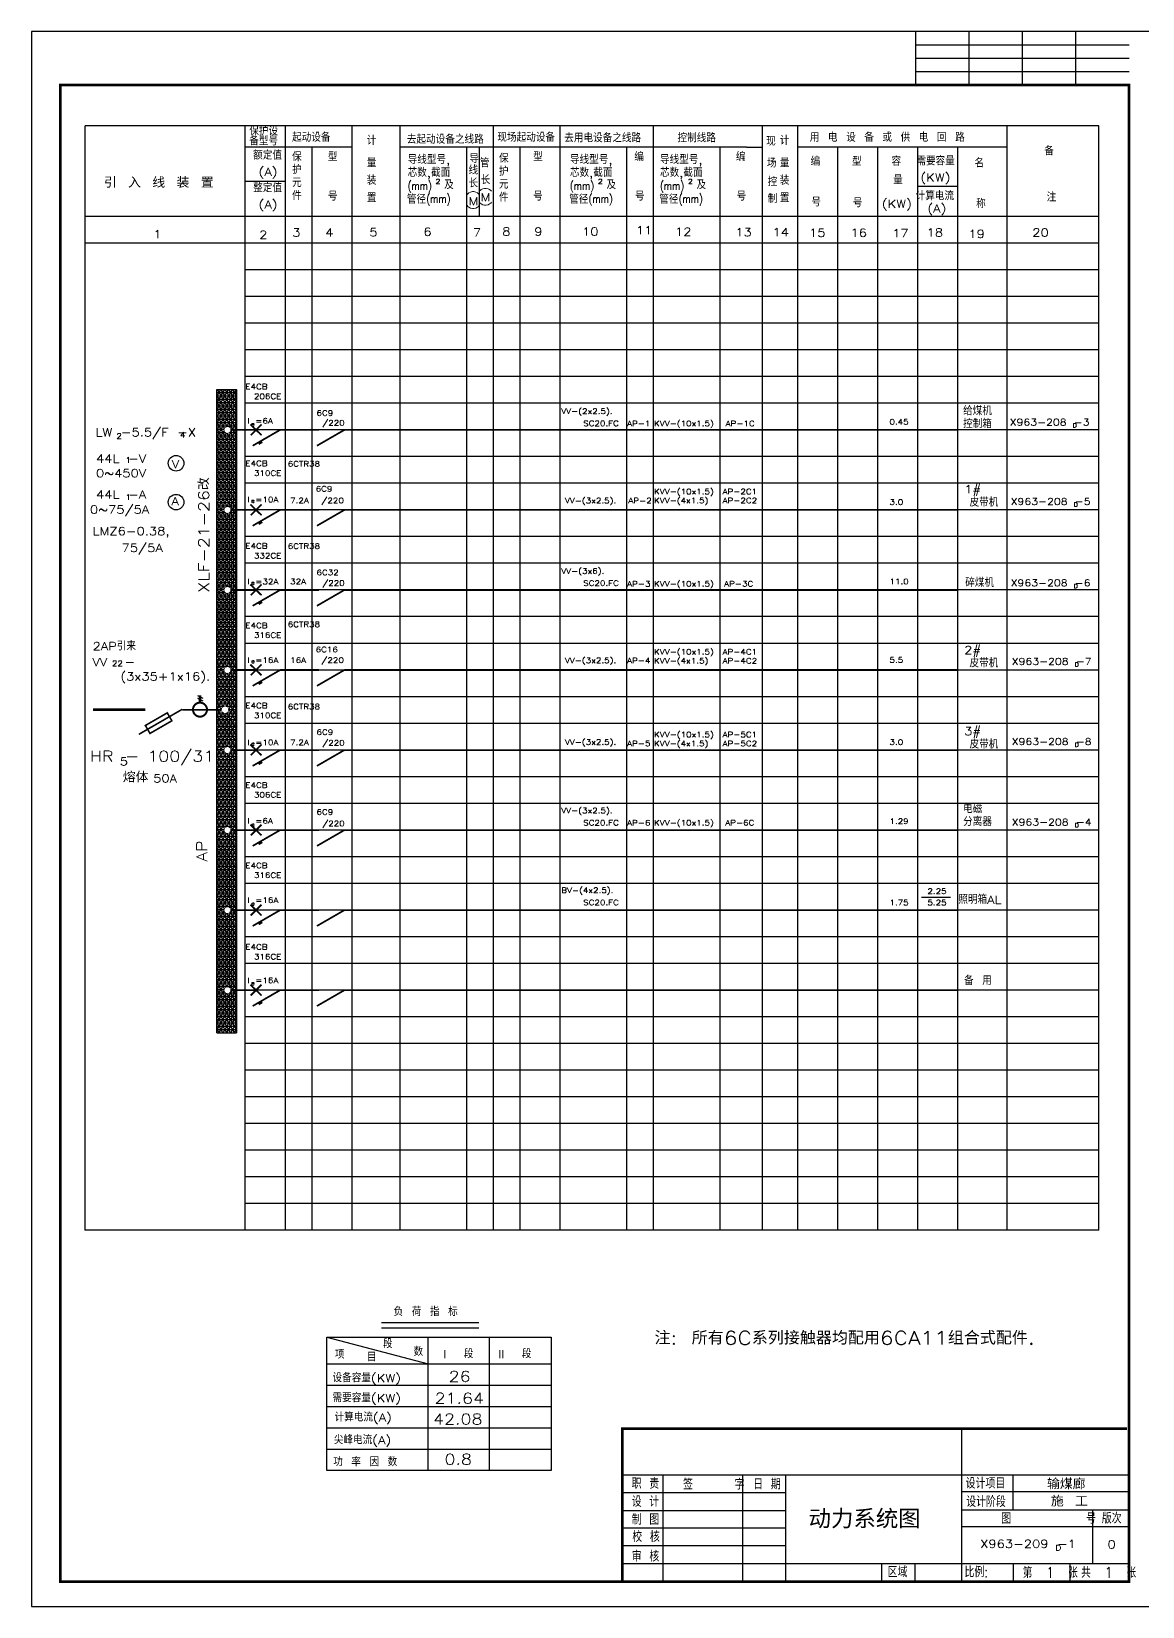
# Model space of a CAD drawing. Extents: x 385 to 3225, y -5 to 1635.
# Drawn here: x 435 to 851, y -5 to 585 of the extents above; entities that cross this region are included whole.
import ezdxf

# ---------------------------------------------------------------- set-up
doc = ezdxf.new("R2010")
doc.units = 0
doc.header["$LTSCALE"] = 30
doc.header["$MEASUREMENT"] = 0
doc.linetypes.add('CENTER', pattern=[2, 1.25, -0.25, 0.25, -0.25])
doc.layers.get('0').update_dxf_attribs({"linetype": 'CONTINUOUS'})
for name, color, linetype in [('02', 3, 'CENTER'), ('HZ', 3, 'CONTINUOUS'), ('PDIM', 3, 'CONTINUOUS')]:
    doc.layers.add(name, color=color, linetype=linetype)
doc.styles.add('HZ', font='txt', dxfattribs={"bigfont": 'hztxt'})

# ---------------------------------------------------------------- blocks, each defined once
blk = doc.blocks.new('H')
for p, q in [((-0.96, 5.37), (1.04, 4.37)), ((-0.96, 4.37), (1.04, 3.37))]:
    blk.add_line(p, q)
at = {"const_width": 0.75}
blk.add_lwpolyline([(-2.63, 0.07, 1), (2.62, 0.07, 1)], format="xyb", close=True, dxfattribs=at)
at = {"const_width": 1}
blk.add_lwpolyline([(0, 2.99), (0, 5.38)], dxfattribs=at)

msp = doc.modelspace()

# ---------------------------------------------------------------- hatches: boundary and pattern name
h = msp.add_hatch()
h.set_pattern_fill('NET3', color=256, scale=10, style=0)
h.set_pattern_definition([(0, (335, -12.5), (0, 1.25), []), (60, (335, -12.5), (-1.0825318, 0.625), []), (120, (335, -12.5), (-1.0825318, -0.625), [])])
edge = h.paths.add_edge_path(flags=16)
edge.add_arc((508.43, 436), 1.24, 180, 360)
edge.add_arc((508.43, 436), 1.24, 0, 180)
edge = h.paths.add_edge_path(flags=16)
edge.add_arc((508.43, 406), 1.24, 180, 360)
edge.add_arc((508.43, 406), 1.24, 0, 180)
edge = h.paths.add_edge_path(flags=16)
edge.add_arc((508.43, 376), 1.24, 180, 360)
edge.add_arc((508.43, 376), 1.24, 0, 180)
edge = h.paths.add_edge_path(flags=16)
edge.add_arc((508.43, 346), 1.24, 180, 360)
edge.add_arc((508.43, 346), 1.24, 0, 180)
edge = h.paths.add_edge_path(flags=16)
edge.add_arc((508.43, 316), 1.24, 180, 360)
edge.add_arc((508.43, 316), 1.24, 0, 180)
edge = h.paths.add_edge_path(flags=16)
edge.add_arc((508.43, 286), 1.24, 180, 360)
edge.add_arc((508.43, 286), 1.24, 0, 180)
edge = h.paths.add_edge_path(flags=16)
edge.add_arc((508.43, 256), 1.24, 180, 360)
edge.add_arc((508.43, 256), 1.24, 0, 180)
edge = h.paths.add_edge_path(flags=16)
edge.add_arc((507.53, 331.16), 1.38, 180, 360)
edge.add_arc((507.53, 331.16), 1.38, 0, 180)
edge = h.paths.add_edge_path(flags=16)
edge.add_arc((508.43, 226), 1.24, 180, 360)
edge.add_arc((508.43, 226), 1.24, 0, 180)
h.paths.add_polyline_path([(504.43, 210.05), (511.8, 210.05), (511.8, 451.16), (504.43, 451.16)])

# ---------------------------------------------------------------- linework, layer by layer
for p, q in [((855, 585.33), (435, 585.33)), ((435, 585.33), (435, -5)), ((766.34, 565.33), (766.34, 585.33)), ((786.34, 565.33), (786.34, 585.33)), ((806.34, 565.33), (806.34, 585.33)), ((826.34, 565.33), (826.34, 585.33)), ((766.34, 580.33), (846.34, 580.33)), ((766.34, 575.33), (846.34, 575.33)), ((766.34, 570.33), (846.34, 570.33)), ((846.34, 545.33), (846.34, 565.33)), ((504.43, 210.05), (504.43, 451.16)), ((504.43, 451.16), (511.8, 451.16)), ((511.8, 451.16), (511.8, 210.05)), ((768.54, 260.85), (779.34, 260.85)), ((504.43, 210.05), (511.8, 210.05)), ((656.83, 44.31), (845.89, 44.31)), ((435, -5), (855, -5))]:
    msp.add_line(p, q)
at = {"const_width": 1}
msp.add_lwpolyline([(445.77, 4.33), (445.77, 565.33), (846.34, 565.33), (846.34, 4.33)], close=True, dxfattribs=at)
for points, const_width in [([(507.19, 436, 1), (509.67, 436, 1)], 0.225), ([(507.19, 406, 1), (509.67, 406, 1)], 0.225), ([(507.19, 376, 1), (509.67, 376, 1)], 0.225), ([(507.19, 346, 1), (509.67, 346, 1)], 0.225), ([(506.15, 331.16, 1), (508.9, 331.16, 1)], 0.25), ([(507.19, 316, 1), (509.67, 316, 1)], 0.225), ([(507.19, 286, 1), (509.67, 286, 1)], 0.225), ([(507.19, 256, 1), (509.67, 256, 1)], 0.225), ([(507.19, 226, 1), (509.67, 226, 1)], 0.225)]:
    msp.add_lwpolyline(points, format="xyb", close=True, dxfattribs=dict(const_width=const_width))
for points, const_width in [([(517.02, 438.05), (521.21, 434.01)], 0.65), ([(521.21, 438.07), (517.16, 434.02)], 0.65), ([(509.67, 436), (519.15, 436)], 0.65), ([(517.88, 430.06), (528.17, 436)], 0.65), ([(520.15, 430.66), (521.49, 431.43)], 0.65), ([(528.17, 436), (542.8, 436)], 0.65), ([(541.96, 430.06), (552.25, 436)], 0.65), ([(552.25, 436), (782.31, 436)], 0.65), ([(517.02, 408.05), (521.21, 404.01)], 0.65), ([(521.21, 408.07), (517.16, 404.02)], 0.65), ([(509.67, 406), (519.15, 406)], 0.65), ([(517.88, 400.06), (528.17, 406)], 0.65), ([(520.15, 400.66), (521.49, 401.43)], 0.65), ([(528.17, 406), (542.8, 406)], 0.65), ([(541.96, 400.06), (552.25, 406)], 0.65), ([(552.25, 406), (782.31, 406)], 0.65), ([(517.02, 378.05), (521.21, 374.01)], 0.65), ([(521.21, 378.07), (517.16, 374.02)], 0.65), ([(509.67, 376), (519.15, 376)], 0.65), ([(517.88, 370.06), (528.17, 376)], 0.65), ([(528.17, 376), (542.8, 376)], 0.65), ([(541.96, 370.06), (552.25, 376)], 0.65), ([(552.25, 376), (782.31, 376)], 0.65), ([(520.15, 370.66), (521.49, 371.43)], 0.65), ([(517.02, 348.05), (521.21, 344.01)], 0.65), ([(521.21, 348.07), (517.16, 344.02)], 0.65), ([(509.67, 346), (519.15, 346)], 0.65), ([(517.88, 340.06), (528.17, 346)], 0.65), ([(528.17, 346), (542.8, 346)], 0.65), ([(541.96, 340.06), (552.25, 346)], 0.65), ([(552.25, 346), (782.31, 346)], 0.65), ([(520.15, 340.66), (521.49, 341.43)], 0.65), ([(477.63, 331.17), (458.09, 331.17)], 1), ([(475.23, 321.9), (491.48, 331.28)], 0.6), ([(506.18, 331.11), (491.53, 331.11)], 0.6), ([(477.73, 325.14), (479.4, 322.24), (487.6, 326.97), (485.88, 329.95), (477.39, 325.05)], 0.6), ([(509.67, 316), (519.15, 316)], 0.65), ([(517.02, 318.05), (521.21, 314.01)], 0.65), ([(521.21, 318.07), (517.16, 314.02)], 0.65), ([(517.88, 310.06), (528.17, 316)], 0.65), ([(528.17, 316), (542.8, 316)], 0.65), ([(541.96, 310.06), (552.25, 316)], 0.65), ([(552.25, 316), (782.31, 316)], 0.65), ([(520.15, 310.66), (521.49, 311.43)], 0.65), ([(509.67, 286), (519.15, 286)], 0.65), ([(517.02, 288.05), (521.21, 284.01)], 0.65), ([(521.21, 288.07), (517.16, 284.02)], 0.65), ([(517.88, 280.06), (528.17, 286)], 0.65), ([(528.17, 286), (542.8, 286)], 0.65), ([(541.96, 280.06), (552.25, 286)], 0.65), ([(552.25, 286), (782.31, 286)], 0.65), ([(520.15, 280.66), (521.49, 281.43)], 0.65), ([(509.67, 256), (519.15, 256)], 0.65), ([(517.02, 258.05), (521.21, 254.01)], 0.65), ([(521.21, 258.07), (517.16, 254.02)], 0.65), ([(517.88, 250.06), (528.17, 256)], 0.65), ([(528.17, 256), (542.8, 256)], 0.65), ([(541.96, 250.06), (552.25, 256)], 0.65), ([(552.25, 256), (782.31, 256)], 0.65), ([(520.15, 250.66), (521.49, 251.43)], 0.65), ([(509.67, 226), (519.15, 226)], 0.65), ([(517.02, 228.05), (521.21, 224.01)], 0.65), ([(521.21, 228.07), (517.16, 224.02)], 0.65), ([(517.88, 220.06), (528.17, 226)], 0.65), ([(528.17, 226), (542.8, 226)], 0.65), ([(541.96, 220.06), (552.25, 226)], 0.65), ([(552.25, 226), (782.31, 226)], 0.65), ([(520.15, 220.66), (521.49, 221.43)], 0.65), ([(845.5, 61.69), (656.45, 61.69), (656.45, 4.33)], 1)]:
    msp.add_lwpolyline(points, dxfattribs=dict(const_width=const_width))
for centre in [(489.18, 423.5), (489.18, 408.92)]:
    msp.add_circle(centre, 2.92)
at = {"layer": '02'}
msp.add_line((702.98, 542), (708.87, 542), dxfattribs=at)
at = {"layer": 'HZ', "color": 3}
for p, q in [((783.53, 61.48), (783.53, 4.33)), ((671.58, 44.31), (671.58, 4.33)), ((701.46, 44.31), (701.46, 6.23)), ((701.47, 44.31), (701.47, 4.33)), ((717.57, 44.31), (717.57, 4.33)), ((802.93, 31.24), (802.93, 44.31)), ((717.57, 37.59), (656.45, 37.59)), ((846.47, 37.96), (783.53, 37.96)), ((717.57, 30.87), (656.45, 30.87)), ((783.53, 31.24), (846.47, 31.24)), ((832.77, 11.08), (832.77, 31.24)), ((656.45, 24.52), (717.57, 24.52)), ((846.47, 24.9), (783.53, 24.9)), ((717.57, 17.8), (656.45, 17.8)), ((656.45, 11.08), (846.47, 11.08)), ((753.69, 4.33), (753.69, 11.08)), ((766, 11.08), (766, 4.33)), ((802.93, 11.08), (802.93, 4.33)), ((824.19, 4.33), (824.19, 11.08))]:
    msp.add_line(p, q, dxfattribs=at)
at = {"layer": 'PDIM', "color": 1}
for p, q in [((455, 550), (455, 136)), ((835, 136), (835, 550)), ((835, 136), (455, 136)), ((545.69, 95.96), (629.69, 95.96)), ((545.69, 45.96), (545.69, 95.96)), ((583.69, 45.96), (583.69, 95.96)), ((606.69, 45.96), (606.69, 95.96)), ((629.69, 95.96), (629.69, 45.96)), ((545.69, 85.96), (629.69, 85.96)), ((629.69, 45.96), (545.69, 45.96))]:
    msp.add_line(p, q, dxfattribs=at)
at = {"layer": 'PDIM'}
for p, q in [((515, 550), (515, 136)), ((530, 550), (530, 136)), ((555, 550), (555, 136)), ((573, 550), (573, 136)), ((608, 550), (608, 136)), ((633, 550), (633, 136)), ((668, 550), (668, 136)), ((708.86, 550), (708.86, 136)), ((722, 550), (722, 136)), ((800.5, 550), (800.5, 136)), ((555, 542), (515, 542)), ((540, 542), (540, 136)), ((703, 542), (573, 542)), ((598, 542), (598, 136)), ((602.73, 542.09), (602.73, 515.96)), ((618, 542), (618, 136)), ((658, 542), (658, 136)), ((693, 542), (693, 136)), ((800.5, 542), (722, 542)), ((737, 542), (737, 136)), ((752, 542), (752, 136)), ((767, 542), (767, 136)), ((782, 542), (782, 136)), ((515.14, 529.19), (530.02, 529.19)), ((767.1, 527.41), (782, 527.41)), ((835, 496), (515, 496)), ((835, 486), (515, 486)), ((835, 476), (515, 476)), ((835, 466), (515, 466)), ((835, 456), (515, 456)), ((835, 446), (515, 446)), ((835, 436), (515, 436)), ((835, 426), (515, 426)), ((835, 416), (515, 416)), ((835, 406), (515, 406)), ((835, 396), (515, 396)), ((835, 386), (515, 386)), ((835, 376), (515, 376)), ((835, 366), (515, 366)), ((835, 356), (515, 356)), ((835, 346), (515, 346)), ((835, 336), (515, 336)), ((835, 326), (515, 326)), ((835, 316), (515, 316)), ((835, 306), (515, 306)), ((835, 296), (515, 296)), ((835, 286), (515, 286)), ((835, 276), (515, 276)), ((835, 266), (515, 266)), ((835, 256), (515, 256)), ((835, 246), (515, 246)), ((835, 236), (515, 236)), ((835, 226), (515, 226)), ((835, 216), (515, 216)), ((835, 206), (515, 206)), ((835, 196), (515, 196)), ((835, 186), (515, 186)), ((835, 176), (515, 176)), ((835, 166), (515, 166)), ((835, 156), (515, 156)), ((835, 146), (515, 146)), ((566.19, 101.42), (602.69, 101.42)), ((545.69, 95.96), (583.69, 85.96)), ((566.19, 99.42), (602.69, 99.42)), ((545.69, 77.96), (629.69, 77.96)), ((545.69, 69.96), (629.69, 69.96)), ((545.69, 61.96), (629.69, 61.96)), ((545.69, 53.96), (629.69, 53.96))]:
    msp.add_line(p, q, dxfattribs=at)
at = {"layer": 'PDIM', "color": 1, "const_width": 0.5}
for points in [[(835, 550), (455, 550)], [(835, 516), (455, 516)], [(835, 506), (455, 506)]]:
    msp.add_lwpolyline(points, dxfattribs=at)

# ---------------------------------------------------------------- block references
at = {"layer": '02'}
msp.add_blockref('H', (498.14, 331.08), dxfattribs=at)

# ---------------------------------------------------------------- texts
at = {"style": 'HZ', "width": 1.2}
for s, height, p in [('E4CB', 2, (515.13, 451.22)), ('206CE', 2, (518.36, 447.57)), ('6C9', 2, (541.8, 441.32)), ('VV-(2x2.5).', 2, (633.52, 442)), ('给煤机', 3, (784.12, 441.56)), ('LW -5.5/F -X', 3, (458.95, 433.59)), ('I =6A', 2, (515.9, 438.38)), ('e', 1.5, (517.29, 437.44)), (' /220', 2, (541.8, 437.65)), ('SC20.FC', 2, (641.74, 437.45)), ('AP-1', 2, (658.2, 437.38)), ('KVV-(10x1.5)', 2, (668.29, 437.4)), ('AP-1C', 2, (695.11, 437.4)), ('0.45', 2, (756.53, 438.03)), ('控制箱', 3, (784.12, 436.71)), ('X963-208 -3', 2.5, (801.57, 437.64)), ('D', 1.5, (825.14, 436.96)), ('2', 2, (466.8, 432.69)), ('4', 2, (490.59, 433.14)), ('44L -V', 3, (459.17, 423.72)), ('1', 2, (470.17, 423.72)), ('0~450V', 3, (459.17, 418.28)), ('V', 3, (487.61, 421.7)), ('E4CB', 2, (515.13, 422.46)), ('310CE', 2, (518.36, 418.8)), ('6CTR38', 2, (531.01, 422.29)), ('44L -A', 3, (459.17, 410.27)), ('6C9', 2, (541.48, 412.93)), ('KVV-(10x1.5)', 2, (668.29, 411.88)), ('AP-2C1', 2, (693.97, 411.88)), ('1#', 3, (784.51, 412.24)), ('0~75/5A', 3, (456.92, 404.64)), ('1', 2, (470.17, 409.82)), ('A', 3, (487.42, 407.8)), ('I =10A', 2, (515.9, 408.88)), ('e', 1.5, (517.29, 408.72)), ('7.2A', 2, (531.93, 408.57)), (' /220', 2, (541.48, 408.57)), ('VV-(3x2.5).', 2, (634.88, 408.48)), ('AP-2', 2, (658.68, 408.48)), ('KVV-(4x1.5)', 2, (668.29, 408.52)), ('AP-2C2', 2, (693.97, 408.52)), ('3.0', 2, (756.53, 407.96)), ('皮带机', 3, (786.52, 407.29)), ('X963-208 -5', 2.5, (801.93, 407.92)), ('D', 1.5, (825.5, 407.24)), ('LMZ6-0.38, ', 3, (457.86, 396.57)), ('75/5A', 3, (468.76, 390.27)), ('E4CB', 2, (515.13, 391.5)), ('332CE', 2, (518.36, 387.84)), ('6CTR38', 2, (531.01, 391.45)), ('VV-(3x6).', 2, (633.52, 382.11)), ('I =32A', 2, (515.9, 378.14)), ('e', 1.5, (517.29, 377.98)), ('32A', 2, (531.93, 378.18)), ('6C32', 2, (541.8, 381.57)), (' /220', 2, (541.8, 377.59)), ('SC20.FC', 2, (641.74, 377.56)), ('AP-3', 2, (658.2, 377.27)), ('KVV-(10x1.5)', 2, (668.29, 377.33)), ('AP-3C', 2, (694.58, 377.33)), ('11.0', 2, (756.53, 378.18)), ('碎煤机', 3, (784.9, 377.17)), ('X963-208 -6', 2.5, (801.93, 377.41)), ('D', 1.5, (825.5, 376.74)), ('E4CB', 2, (515.13, 361.72)), ('6CTR38', 2, (531.01, 362.11)), ('2AP引来', 3, (457.86, 353.4)), ('316CE', 2, (518.36, 358.07)), ('6C16', 2, (541.48, 352.67)), ('KVV-(10x1.5)', 2, (668.29, 351.83)), ('2#', 3, (784.51, 351.98)), ('VV  -', 3, (457.86, 347.5)), ('22', 2, (465.14, 347.48)), ('I =16A', 2, (515.9, 348.7)), ('e', 1.5, (517.29, 348.55)), ('16A', 2, (531.93, 348.7)), (' /220', 2, (541.48, 348.7)), ('VV-(3x2.5).', 2, (634.88, 348.61)), ('AP-4', 2, (658.2, 348.55)), ('KVV-(4x1.5)', 2, (668.29, 348.47)), ('AP-4C1', 2, (693.97, 351.83)), ('AP-4C2', 2, (693.97, 348.47)), ('5.5', 2, (756.53, 348.76)), ('皮带机', 3, (786.52, 347.03)), ('X963-208 -7', 2.5, (802.33, 347.99)), ('D', 1.5, (825.9, 347.31)), ('   (3x35+1x16).', 3, (457.86, 342.09)), ('E4CB', 2, (515.13, 331.66)), ('6CTR38', 2, (531.01, 331.27)), ('310CE', 2, (518.36, 328)), ('3#', 3, (784.51, 321.58)), ('I =10A', 2, (515.9, 317.87)), ('7.2A', 2, (531.93, 317.87)), ('6C9', 2, (541.8, 321.7)), (' /220', 2, (541.8, 317.72)), ('VV-(3x2.5).', 2, (634.88, 318)), ('AP-5', 2, (658.2, 317.46)), ('KVV-(10x1.5)', 2, (668.29, 320.8)), ('KVV-(4x1.5)', 2, (668.29, 317.44)), ('AP-5C1', 2, (693.97, 320.8)), ('AP-5C2', 2, (693.97, 317.44)), ('3.0', 2, (756.53, 317.99)), ('皮带机', 3, (786.52, 316.63)), ('X963-208 -8', 2.5, (802.33, 317.95)), ('HR -', 4, (456.9, 311.69)), ('5', 3, (468.06, 310.27)), ('100/31', 4, (478.4, 311.7)), ('e', 1.5, (517.29, 317.72)), ('D', 1.5, (825.9, 317.27)), ('熔体', 4, (469.23, 303.89)), ('50A', 3, (480.59, 303.89)), ('E4CB', 2, (515.13, 301.86)), ('306CE', 2, (518.36, 298.21)), ('电磁', 3, (784.12, 292.41)), ('I =6A', 2, (515.9, 288.45)), ('6C9', 2, (541.8, 291.78)), (' /220', 2, (541.8, 287.49)), ('VV-(3x2.5).', 2, (633.52, 292.31)), ('SC20.FC', 2, (641.74, 287.76)), ('AP-6', 2, (658.2, 287.72)), ('KVV-(10x1.5)', 2, (668.29, 287.76)), ('AP-6C', 2, (694.99, 287.76)), ('1.29', 2, (756.53, 288.32)), ('分离器', 3, (784.12, 287.55)), ('X963-208 -4', 2.5, (802.33, 287.73)), ('e', 1.5, (517.29, 287.31)), ('D', 1.5, (825.9, 287.05)), ('E4CB', 2, (515.13, 271.74)), ('316CE', 2, (518.36, 268.08)), ('I =16A', 2, (515.9, 258.73)), ('BV-(4x2.5).', 2, (633.52, 262.44)), ('SC20.FC', 2, (641.74, 257.89)), ('1.75', 2, (756.53, 257.83)), ('2.25', 2, (770.74, 262.09)), ('5.25', 2, (770.74, 257.83)), ('照明箱AL', 3, (782.34, 258.42)), ('e', 1.5, (517.29, 257.72)), ('E4CB', 2, (515.13, 241.2)), ('316CE', 2, (518.36, 237.55)), ('I =16A', 2, (515.9, 228.68)), ('备 用', 3, (784.49, 228.03)), ('e', 1.5, (517.29, 227.92)), ('注: 所有6C系列接触器均配用6CA11组合式配件.', 5, (668.48, 93.17)), ('26', 4, (591.33, 79.22)), ('21.64', 4, (586.06, 71.03)), ('42.08', 4, (585.48, 63.23)), ('0.8', 4, (589.77, 48.17)), ('输煤廊', 4, (815.57, 38.96)), ('施 工', 4, (817.02, 32.48)), ('动力系统图', 7, (726.22, 24.28)), ('X963-209 -1', 3, (790.51, 16.98)), ('D', 2, (818.71, 15.99)), ('0', 3, (838.23, 16.75))]:
    msp.add_text(s, height=height, dxfattribs=at).set_placement(p)
for s, p in [('XLF-21-26改', (501.56, 374.99)), ('AP', (500.77, 274.11))]:
    msp.add_text(s, height=4, rotation=90, dxfattribs=at).set_placement(p)
at = {"layer": 'HZ', "color": 3, "style": 'HZ'}
for s, height, width, p in [('职 责', 4.034, 0.8, (659.92, 39.12)), ('签     字', 4.034, 0.8, (679.15, 38.84)), ('日 期', 4.034, 0.8, (705.45, 38.88)), ('设计项目', 4.034, 0.8, (785.08, 39.2)), ('设 计', 4.034, 0.8, (659.94, 32.36)), ('设计阶段', 4.034, 0.8, (785.26, 32.32)), ('制 图', 4.034, 0.8, (659.94, 25.64)), ('图         号', 4.0337, 0.8, (798.39, 26.01)), ('版次', 4.034, 0.8, (836.09, 26.1)), ('校 核', 4.034, 0.8, (660.16, 19.2)), ('审 核', 4.034, 0.8, (659.94, 11.83)), ('区域', 4.034, 0.8, (755.84, 5.97)), ('比例:', 4.034, 0.8, (784.64, 5.96)), ('第  1  张', 4.034, 0.75, (806.46, 5.74)), ('共  1  张', 4.034, 0.75, (828.34, 5.76))]:
    msp.add_text(s, height=height, dxfattribs=dict(at, width=width)).set_placement(p)
at = {"layer": 'PDIM', "style": 'HZ'}
for s, height, width, p in [('保护设', 3, 1.2, (516.6, 546.39)), ('备型号', 3, 1.2, (516.6, 542.7)), ('起动设备', 3, 1.2, (532.65, 544.06)), ('计', 3, 1.2, (560.65, 542.89)), ('去起动设备之线路', 3, 1.2, (575.66, 543.31)), ('现场起动设备', 3, 1.2, (609.58, 544.06)), ('去用电设备之线路', 3, 1.2, (634.65, 543.84)), ('控制线路', 3, 1.2, (677.08, 543.84)), ('现', 3, 1.2, (710.29, 542.6)), ('计', 3, 1.2, (715.43, 542.89)), ('用 电 设 备 或 供 电 回 路', 3, 1.2, (726.65, 544.05)), ('额定值', 3, 1.2, (518.06, 537.36)), ('保', 3, 1.2, (532.65, 536.77)), ('型', 3, 1.2, (546.07, 536.77)), ('量', 3, 1.2, (560.65, 534.54)), ('导线型号,', 3, 1.2, (575.97, 535.71)), ('导', 3, 1.2, (599.08, 536.01)), ('管', 3, 1.2, (603.03, 534.49)), ('保', 3, 1.2, (610.18, 536.16)), ('型', 3, 1.2, (623, 536.77)), ('导线型号,', 3, 1.2, (636.78, 535.71)), ('编', 3, 1.2, (660.9, 536.77)), ('导线型号,', 3, 1.2, (670.53, 535.71)), ('编', 3, 1.2, (698.97, 536.77)), ('场', 3, 1.2, (710.59, 534.4)), ('量', 3, 1.2, (715.43, 534.54)), ('编', 3, 1.2, (726.96, 535.01)), ('型', 3, 1.2, (742.47, 535.01)), ('容', 3, 1.2, (757.31, 535.07)), ('需要容量', 3, 1.2, (766.61, 535.19)), ('名', 3, 1.2, (788.38, 534.4)), ('备', 3, 1.2, (814.53, 538.96)), ('(A)', 3, 1.2, (520.1, 531.23)), ('护', 3, 1.2, (532.65, 531.92)), ('芯数,截面', 3, 1.2, (575.97, 530.85)), ('线', 3, 1.2, (598.77, 531.76)), ('长', 3, 1.2, (603.33, 528.12)), ('护', 3, 1.2, (610.18, 531.31)), ('芯数,截面', 3, 1.2, (636.78, 530.85)), ('芯数,截面', 3, 1.2, (670.53, 530.85)), ('(KW)', 3, 1.2, (768.13, 529.11)), ('引 入 线 装 置', 4, 1.2, (462.13, 526.74)), ('整定值', 3, 1.2, (518.06, 525.11)), ('件', 3, 1.2, (532.65, 522.2)), ('元', 3, 1.2, (532.65, 527.06)), ('装', 3, 1.2, (560.65, 527.93)), ('(mm)', 3, 0.8, (575.97, 526)), ('2', 1.8, 1.2, (586.43, 528.24)), ('及', 3, 1.2, (589.65, 526.29)), ('长', 3, 1.2, (598.77, 526.9)), ('元', 3, 1.2, (610.18, 526.45)), ('(mm)', 3, 0.8, (636.78, 526)), ('2', 1.8, 1.2, (647.24, 528.24)), ('及', 3, 1.2, (650.46, 526.29)), ('(mm)', 3, 0.8, (670.53, 526)), ('2', 1.8, 1.2, (681, 528.24)), ('及', 3, 1.2, (684.22, 526.29)), ('控', 3, 1.2, (710.89, 527.41)), ('装', 3, 1.2, (715.43, 527.93)), ('量', 3, 1.2, (757.91, 528.08)), ('计算电流', 3, 1.2, (766.31, 522.12)), ('(A)', 3, 1.2, (520.1, 518.99)), ('号', 3, 1.2, (546.07, 522)), ('置', 3, 1.2, (560.65, 521.33)), ('管径', 3, 1.2, (575.66, 520.82)), ('(mm)', 3, 0.8, (582.96, 521.13)), ('M', 3, 1.2, (598.77, 520.21)), ('M', 3, 1.2, (603.33, 521.73)), ('件', 3, 1.2, (610.18, 521.59)), ('号', 3, 1.2, (623, 522)), ('管径', 3, 1.2, (636.48, 520.82)), ('(mm)', 3, 0.8, (643.78, 521.13)), ('号', 3, 1.2, (661.16, 522)), ('管径', 3, 1.2, (670.23, 520.82)), ('(mm)', 3, 0.8, (677.53, 521.13)), ('号', 3, 1.2, (699.23, 522)), ('制', 3, 1.2, (710.89, 521.03)), ('置', 3, 1.2, (715.43, 521.33)), ('号', 3, 1.2, (727.26, 519.81)), ('号', 3, 1.2, (742.77, 519.51)), ('(KW)', 3, 1.2, (753.66, 519.26)), ('(A)', 3, 1.2, (770.74, 517.5)), ('称', 3, 1.2, (788.99, 519.2)), ('注', 3, 1.2, (815.44, 521.64)), ('1', 3, 1.2, (480.7, 507.87)), ('2', 3, 1.2, (520.32, 507.66)), ('3', 3, 1.2, (532.71, 508.48)), ('4', 3, 1.2, (545.09, 508.48)), ('5', 3, 1.2, (561.6, 508.57)), ('6', 3, 1.2, (581.86, 508.77)), ('7', 3, 1.2, (600.39, 508.48)), ('8', 3, 1.2, (611.41, 508.85)), ('9', 3, 1.2, (623.42, 508.85)), ('10', 3, 1.2, (641.33, 508.85)), ('11', 3, 1.2, (661.47, 509.31)), ('12', 3, 1.2, (676.16, 508.79)), ('13', 3, 1.2, (698.71, 508.57)), ('14', 3, 1.2, (712.69, 508.62)), ('15', 3, 1.2, (726.4, 508.4)), ('16', 3, 1.2, (741.91, 508.4)), ('17', 3, 1.2, (757.53, 508.18)), ('18', 3, 1.2, (770.43, 508.48)), ('19', 3, 1.2, (786.11, 507.96)), ('20', 3, 1.2, (810.05, 508.48)), ('负 荷 指 标', 3, 1.2, (570.69, 103.92)), ('段', 3, 1.2, (566.69, 91.93)), ('项 ', 3, 1.2, (548.69, 87.93)), ('目', 3, 1.2, (560.69, 86.93)), ('数', 3, 1.2, (578.19, 88.93)), ('I  段', 3, 1.2, (589.32, 88.13)), ('II  段', 3, 1.2, (609.83, 88.13)), ('设备容量(KW)', 3, 1.2, (547.8, 79.13)), ('需要容量(KW)', 3, 1.2, (547.8, 71.63)), ('计算电流(A)', 3, 1.2, (548.55, 64.38)), ('尖峰电流(A)', 3, 1.2, (548.3, 55.88)), ('功 率 因 数', 3, 1.2, (548.05, 47.63))]:
    msp.add_text(s, height=height, dxfattribs=dict(at, width=width)).set_placement(p)
at = {"layer": 'PDIM', "style": 'HZ', "width": 1.2}
for p in [(606.36, 519.6), (601.8, 518.39)]:
    msp.add_text('( )', height=3, rotation=90, dxfattribs=at).set_placement(p)

doc.saveas('drawing.dxf')
